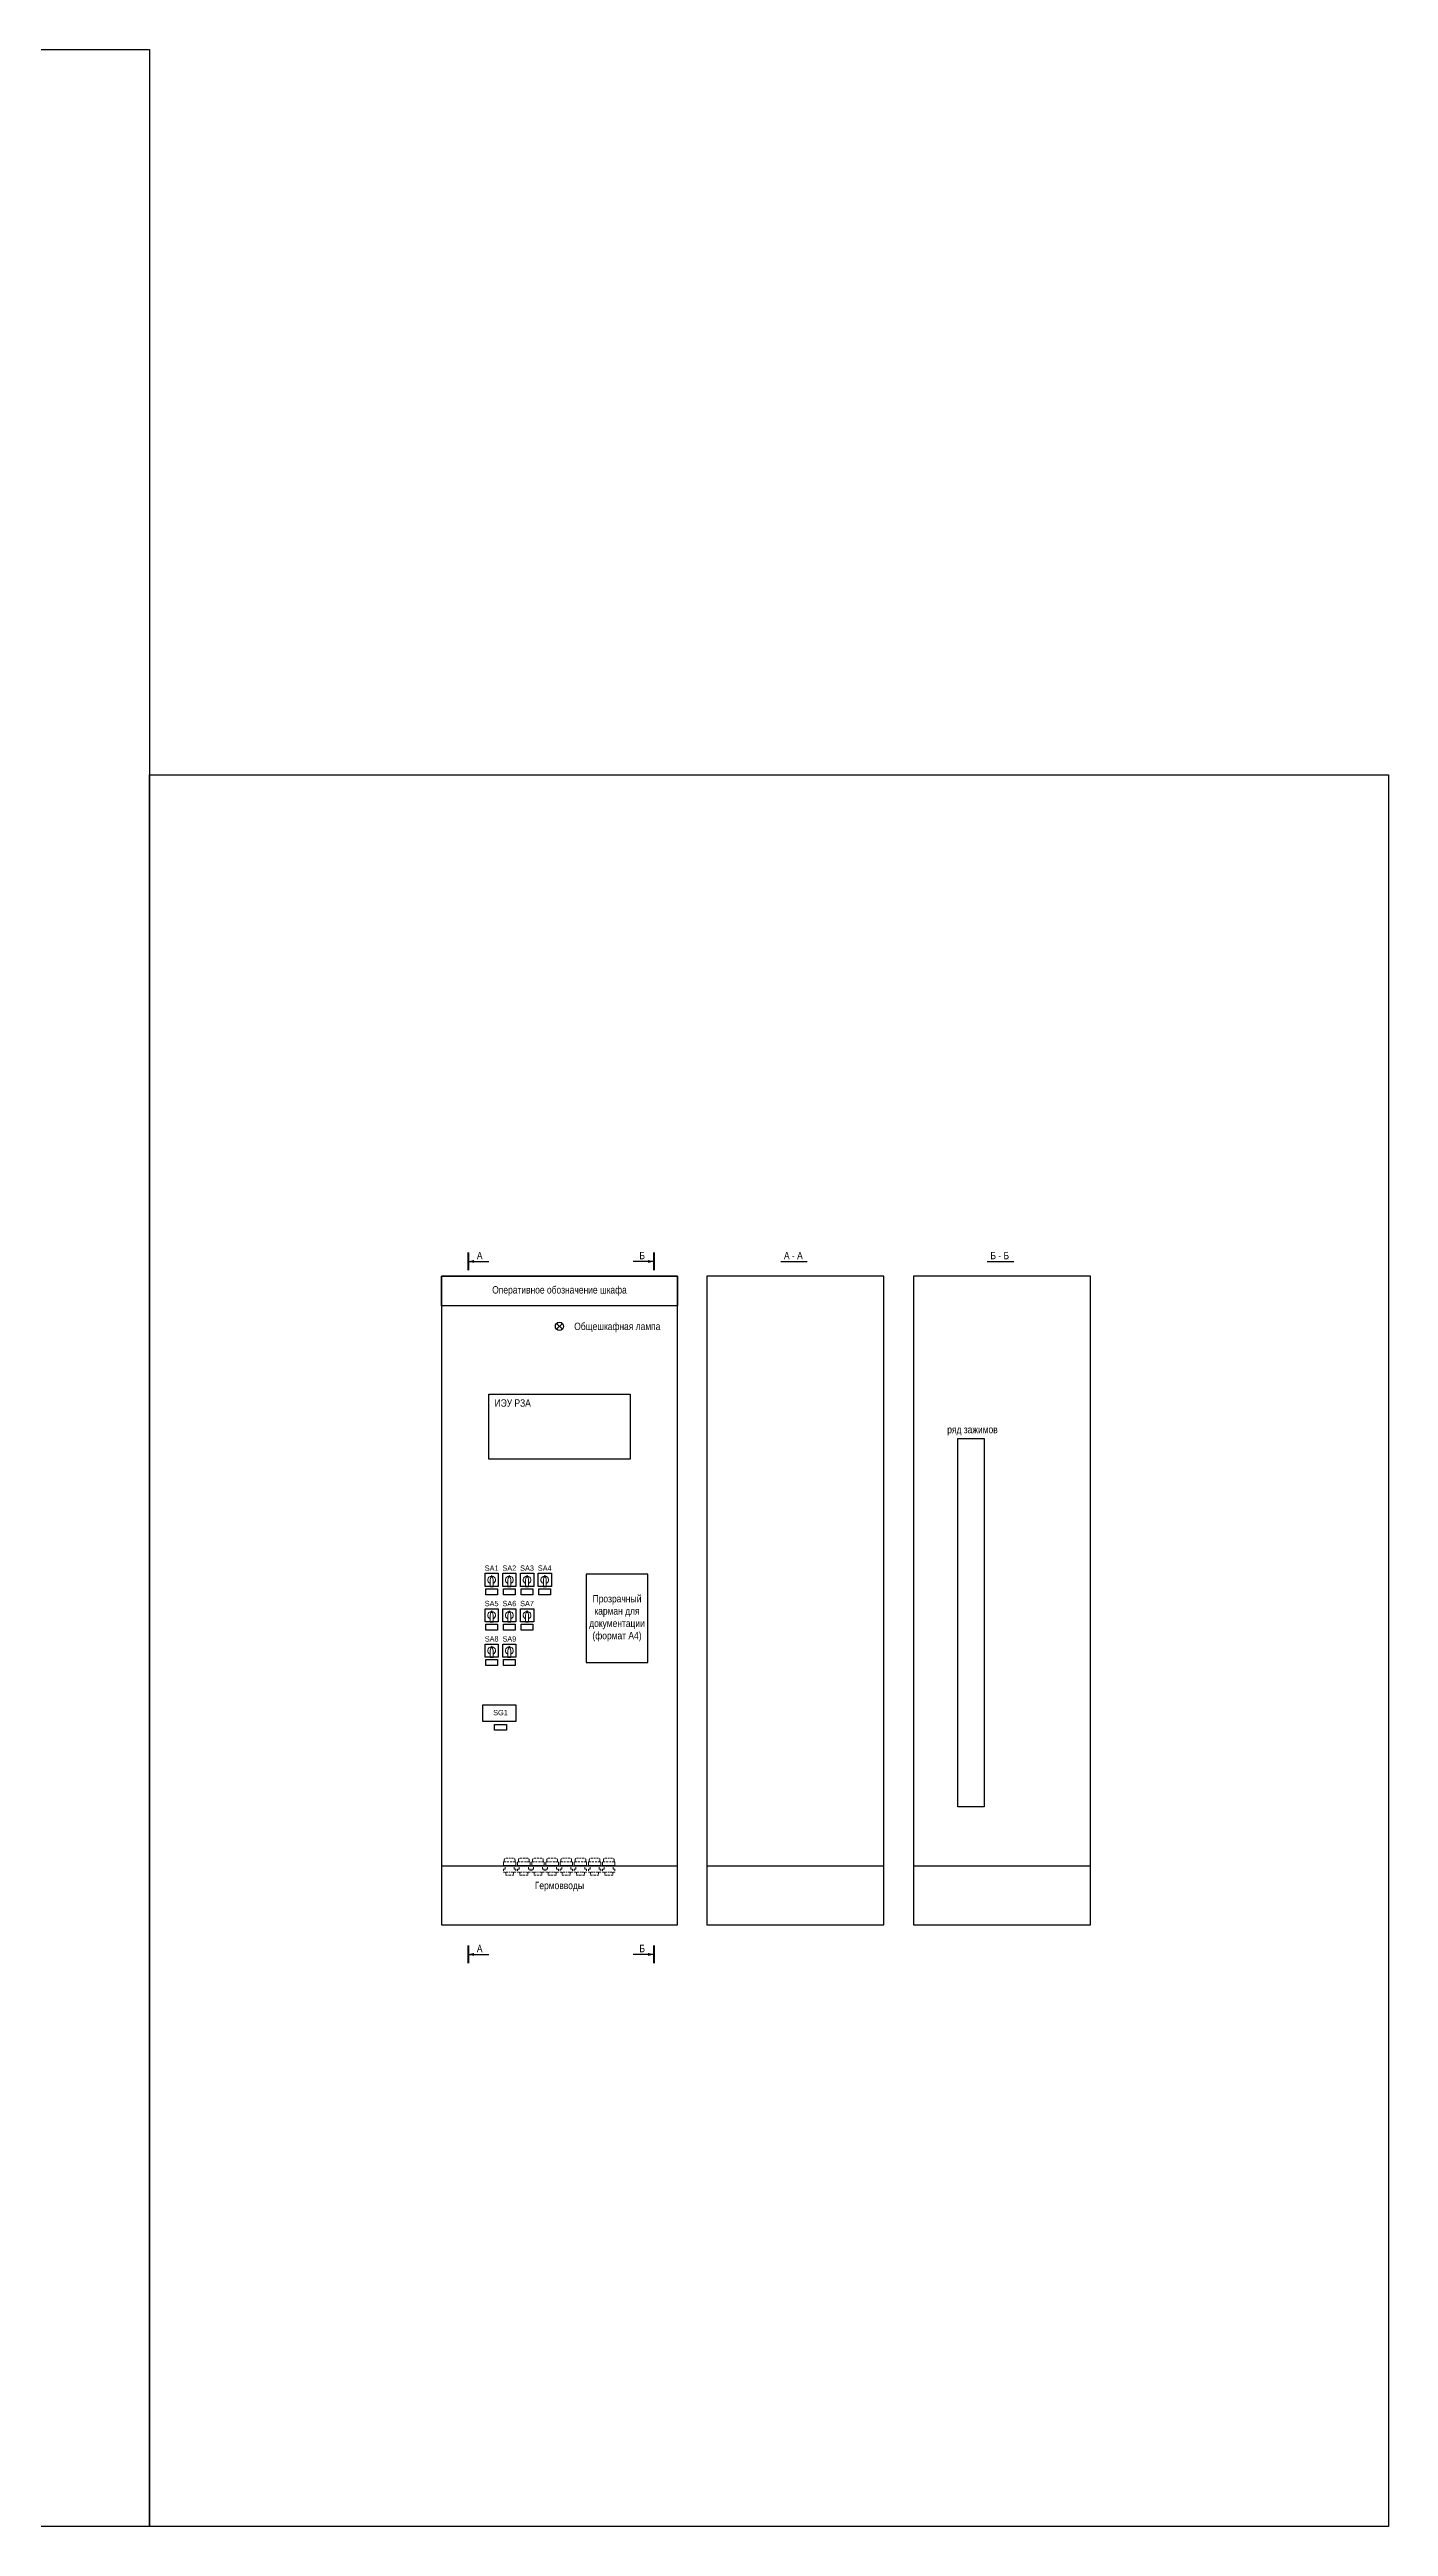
# Model space of a CAD drawing. Header units: millimetres. Extents: x 39198 to 51235, y 3901 to 12197.
# Drawn here: x 41140 to 41594, y 9979 to 10819 of the extents above; entities that cross this region are included whole.
import ezdxf
from ezdxf.enums import TextEntityAlignment as Align

# ---------------------------------------------------------------- set-up
doc = ezdxf.new("R2010")
doc.units = ezdxf.units.MM
doc.linetypes.add('Standard', pattern=[0])
doc.linetypes.add('штриховая2', pattern=[9.525, 6.35, -3.175])
doc.layers.add('Free_graphics', color=56, linetype='Continuous')
doc.layers.add('Основная', color=7, linetype='Continuous', lineweight=30)
doc.layers.add('Толстая', color=7, linetype='Continuous', lineweight=53)
doc.styles.add('Narrow', font='ARIALN.TTF')

# ---------------------------------------------------------------- blocks, each defined once
blk = doc.blocks.new('Переключатель')
at = {"ltscale": 0.35}
blk.add_line((-0.46875, -2.25), (0.46875, -2.25), dxfattribs=at)
blk.add_lwpolyline([(-2.25, 2.25), (2.25, 2.25), (2.25, -2.25), (-2.25, -2.25)], close=True, dxfattribs=at)
at = {"layer": 'Free_graphics', "color": 0, "linetype": 'Standard', "lineweight": 9}
for p, q in [((-0.46875, 0), (-0.328125, 0.9375)), ((-0.46875, -2.25), (-0.46875, 0)), ((-0.328125, 0.9375), (0, 1.5)), ((-0.328125, 0.9375), (0.328125, 0.9375)), ((0.328125, 0.9375), (0, 1.5)), ((0.46875, 0), (0.328125, 0.9375)), ((0.46875, -2.25), (0.46875, 0))]:
    blk.add_line(p, q, dxfattribs=at)
for radius, start, end in [(1.317188, 95, 249), (1.314375, 291, 85)]:
    blk.add_arc((0, 0), radius, start, end, dxfattribs=at)

msp = doc.modelspace()

# ---------------------------------------------------------------- linework, layer by layer
at = {"linetype": 'штриховая2', "lineweight": 13, "ltscale": 0.1}
for p, q in [((41293.99, 10204.25), (41293.99, 10203)), ((41293.99, 10203), (41293.99, 10204.25)), ((41293.99, 10201.94), (41293.99, 10200.89)), ((41293.99, 10201.94), (41294.56, 10201.94)), ((41293.99, 10200.89), (41296.1, 10200.89)), ((41294.28, 10204.92), (41294.28, 10204.44)), ((41294.28, 10204.44), (41296.1, 10204.44)), ((41294.56, 10201.94), (41294.56, 10203)), ((41294.76, 10200.89), (41294.76, 10199.83)), ((41294.76, 10199.83), (41296.1, 10199.83)), ((41294.85, 10205.59), (41296.1, 10205.59)), ((41297.35, 10205.59), (41296.1, 10205.59)), ((41297.92, 10204.44), (41296.1, 10204.44)), ((41298.21, 10200.89), (41296.1, 10200.89)), ((41297.44, 10199.83), (41296.1, 10199.83)), ((41297.44, 10200.89), (41297.44, 10199.83)), ((41297.64, 10201.94), (41297.64, 10203)), ((41298.21, 10201.94), (41297.64, 10201.94)), ((41297.92, 10204.92), (41297.92, 10204.44)), ((41298.21, 10204.25), (41298.21, 10203)), ((41298.21, 10203), (41298.21, 10204.25)), ((41298.21, 10201.94), (41298.21, 10200.89)), ((41298.79, 10201.94), (41298.79, 10200.89)), ((41298.79, 10201.94), (41299.36, 10201.94)), ((41298.79, 10200.89), (41300.9, 10200.89)), ((41299.08, 10204.92), (41299.08, 10204.44)), ((41299.08, 10204.44), (41300.9, 10204.44)), ((41299.36, 10201.94), (41299.36, 10203)), ((41299.56, 10200.89), (41299.56, 10199.83)), ((41299.56, 10199.83), (41300.9, 10199.83)), ((41299.65, 10205.59), (41300.9, 10205.59)), ((41302.15, 10205.59), (41300.9, 10205.59)), ((41302.72, 10204.44), (41300.9, 10204.44)), ((41303.01, 10200.89), (41300.9, 10200.89)), ((41302.24, 10199.83), (41300.9, 10199.83)), ((41302.24, 10200.89), (41302.24, 10199.83)), ((41302.44, 10201.94), (41302.44, 10203)), ((41303.01, 10201.94), (41302.44, 10201.94)), ((41302.72, 10204.92), (41302.72, 10204.44)), ((41303.01, 10204.25), (41303.01, 10203)), ((41303.01, 10203), (41303.01, 10204.25)), ((41303.01, 10201.94), (41303.01, 10200.89)), ((41303.59, 10204.25), (41303.59, 10203)), ((41303.59, 10203), (41303.59, 10204.25)), ((41303.59, 10201.94), (41303.59, 10200.89)), ((41303.59, 10201.94), (41304.16, 10201.94)), ((41303.59, 10200.89), (41305.7, 10200.89)), ((41303.88, 10204.92), (41303.88, 10204.44)), ((41303.88, 10204.44), (41305.7, 10204.44)), ((41304.16, 10201.94), (41304.16, 10203)), ((41304.36, 10200.89), (41304.36, 10199.83)), ((41304.36, 10199.83), (41305.7, 10199.83)), ((41304.45, 10205.59), (41305.7, 10205.59)), ((41306.95, 10205.59), (41305.7, 10205.59)), ((41307.52, 10204.44), (41305.7, 10204.44)), ((41307.81, 10200.89), (41305.7, 10200.89)), ((41307.04, 10199.83), (41305.7, 10199.83)), ((41307.04, 10200.89), (41307.04, 10199.83)), ((41307.24, 10201.94), (41307.24, 10203)), ((41307.81, 10201.94), (41307.24, 10201.94)), ((41307.52, 10204.92), (41307.52, 10204.44)), ((41307.81, 10204.25), (41307.81, 10203)), ((41307.81, 10203), (41307.81, 10204.25)), ((41307.81, 10201.94), (41307.81, 10200.89)), ((41308.39, 10204.25), (41308.39, 10203)), ((41308.39, 10203), (41308.39, 10204.25)), ((41308.39, 10201.94), (41308.39, 10200.89)), ((41308.39, 10201.94), (41308.96, 10201.94)), ((41308.39, 10200.89), (41310.5, 10200.89)), ((41308.68, 10204.92), (41308.68, 10204.44)), ((41308.68, 10204.44), (41310.5, 10204.44)), ((41308.96, 10201.94), (41308.96, 10203)), ((41309.16, 10200.89), (41309.16, 10199.83)), ((41309.16, 10199.83), (41310.5, 10199.83)), ((41309.25, 10205.59), (41310.5, 10205.59)), ((41311.75, 10205.59), (41310.5, 10205.59)), ((41312.32, 10204.44), (41310.5, 10204.44)), ((41312.61, 10200.89), (41310.5, 10200.89)), ((41311.84, 10199.83), (41310.5, 10199.83)), ((41311.84, 10200.89), (41311.84, 10199.83)), ((41312.04, 10201.94), (41312.04, 10203)), ((41312.61, 10201.94), (41312.04, 10201.94)), ((41312.32, 10204.92), (41312.32, 10204.44)), ((41312.61, 10204.25), (41312.61, 10203)), ((41312.61, 10203), (41312.61, 10204.25)), ((41312.61, 10201.94), (41312.61, 10200.89)), ((41313.19, 10204.25), (41313.19, 10203)), ((41313.19, 10203), (41313.19, 10204.25)), ((41313.19, 10204.25), (41313.19, 10203)), ((41313.19, 10203), (41313.19, 10204.25)), ((41313.19, 10201.94), (41313.19, 10200.89)), ((41313.19, 10201.94), (41313.76, 10201.94)), ((41313.19, 10201.94), (41313.19, 10200.89)), ((41313.19, 10200.89), (41315.3, 10200.89)), ((41313.48, 10204.92), (41313.48, 10204.44)), ((41313.48, 10204.44), (41315.3, 10204.44)), ((41313.76, 10201.94), (41313.76, 10203)), ((41313.96, 10200.89), (41313.96, 10199.83)), ((41313.96, 10199.83), (41315.3, 10199.83)), ((41314.05, 10205.59), (41315.3, 10205.59)), ((41316.55, 10205.59), (41315.3, 10205.59)), ((41317.12, 10204.44), (41315.3, 10204.44)), ((41317.41, 10200.89), (41315.3, 10200.89)), ((41316.64, 10199.83), (41315.3, 10199.83)), ((41316.64, 10200.89), (41316.64, 10199.83)), ((41316.84, 10201.94), (41316.84, 10203)), ((41317.41, 10201.94), (41316.84, 10201.94)), ((41317.12, 10204.92), (41317.12, 10204.44)), ((41317.41, 10204.25), (41317.41, 10203)), ((41317.41, 10203), (41317.41, 10204.25)), ((41317.41, 10201.94), (41317.41, 10200.89)), ((41317.99, 10204.25), (41317.99, 10203)), ((41317.99, 10203), (41317.99, 10204.25)), ((41317.99, 10201.94), (41317.99, 10200.89)), ((41317.99, 10201.94), (41318.56, 10201.94)), ((41317.99, 10200.89), (41320.1, 10200.89)), ((41318.28, 10204.92), (41318.28, 10204.44)), ((41318.28, 10204.44), (41320.1, 10204.44)), ((41318.56, 10201.94), (41318.56, 10203)), ((41318.76, 10200.89), (41318.76, 10199.83)), ((41318.76, 10199.83), (41320.1, 10199.83)), ((41318.85, 10205.59), (41320.1, 10205.59)), ((41321.35, 10205.59), (41320.1, 10205.59)), ((41321.92, 10204.44), (41320.1, 10204.44)), ((41322.21, 10200.89), (41320.1, 10200.89)), ((41321.44, 10199.83), (41320.1, 10199.83)), ((41321.44, 10200.89), (41321.44, 10199.83)), ((41321.64, 10201.94), (41321.64, 10203)), ((41322.21, 10201.94), (41321.64, 10201.94)), ((41321.92, 10204.92), (41321.92, 10204.44)), ((41322.21, 10204.25), (41322.21, 10203)), ((41322.21, 10203), (41322.21, 10204.25)), ((41322.21, 10201.94), (41322.21, 10200.89)), ((41322.79, 10204.25), (41322.79, 10203)), ((41322.79, 10203), (41322.79, 10204.25)), ((41322.79, 10201.94), (41322.79, 10200.89)), ((41322.79, 10201.94), (41323.36, 10201.94)), ((41322.79, 10200.89), (41324.9, 10200.89)), ((41323.08, 10204.92), (41323.08, 10204.44)), ((41323.08, 10204.44), (41324.9, 10204.44)), ((41323.36, 10201.94), (41323.36, 10203)), ((41323.56, 10200.89), (41323.56, 10199.83)), ((41323.56, 10199.83), (41324.9, 10199.83)), ((41323.65, 10205.59), (41324.9, 10205.59)), ((41326.15, 10205.59), (41324.9, 10205.59)), ((41326.72, 10204.44), (41324.9, 10204.44)), ((41327.01, 10200.89), (41324.9, 10200.89)), ((41326.24, 10199.83), (41324.9, 10199.83)), ((41326.24, 10200.89), (41326.24, 10199.83)), ((41326.44, 10201.94), (41326.44, 10203)), ((41327.01, 10201.94), (41326.44, 10201.94)), ((41326.72, 10204.92), (41326.72, 10204.44)), ((41327.01, 10204.25), (41327.01, 10203)), ((41327.01, 10203), (41327.01, 10204.25)), ((41327.01, 10201.94), (41327.01, 10200.89)), ((41327.59, 10204.25), (41327.59, 10203)), ((41327.59, 10203), (41327.59, 10204.25)), ((41327.59, 10201.94), (41327.59, 10200.89)), ((41327.59, 10201.94), (41328.16, 10201.94)), ((41327.59, 10200.89), (41329.7, 10200.89)), ((41327.88, 10204.92), (41327.88, 10204.44)), ((41327.88, 10204.44), (41329.7, 10204.44)), ((41328.16, 10201.94), (41328.16, 10203)), ((41328.36, 10200.89), (41328.36, 10199.83)), ((41328.36, 10199.83), (41329.7, 10199.83)), ((41328.45, 10205.59), (41329.7, 10205.59)), ((41330.95, 10205.59), (41329.7, 10205.59)), ((41331.52, 10204.44), (41329.7, 10204.44)), ((41331.81, 10200.89), (41329.7, 10200.89)), ((41331.04, 10199.83), (41329.7, 10199.83)), ((41331.04, 10200.89), (41331.04, 10199.83)), ((41331.24, 10201.94), (41331.24, 10203)), ((41331.81, 10201.94), (41331.24, 10201.94)), ((41331.52, 10204.92), (41331.52, 10204.44)), ((41331.81, 10204.25), (41331.81, 10203)), ((41331.81, 10203), (41331.81, 10204.25)), ((41331.81, 10201.94), (41331.81, 10200.89))]:
    msp.add_line(p, q, dxfattribs=at)
at = {"color": 1}
msp.add_lwpolyline([(41174, 9979), (40580, 9979), (40580, 10819), (41174, 10819)], close=True, dxfattribs=at)
at = {"color": 5}
msp.add_lwpolyline([(41594, 10573), (41594, 9979), (41174, 9979), (41174, 10573)], close=True, dxfattribs=at)
at = {"linetype": 'штриховая2', "lineweight": 13, "ltscale": 0.1}
for points in [[(41293.99, 10204.25), (41294.02, 10204.3), (41294.09, 10204.36), (41294.14, 10204.4), (41294.19, 10204.42), (41294.25, 10204.43), (41294.28, 10204.44)], [(41294.28, 10204.92), (41294.29, 10205.1), (41294.32, 10205.23), (41294.38, 10205.36), (41294.47, 10205.47), (41294.58, 10205.54), (41294.72, 10205.59), (41294.95, 10205.59)], [(41297.92, 10204.92), (41297.91, 10205.1), (41297.88, 10205.23), (41297.82, 10205.36), (41297.74, 10205.47), (41297.63, 10205.54), (41297.48, 10205.59), (41297.25, 10205.59)], [(41298.21, 10204.25), (41298.18, 10204.3), (41298.11, 10204.36), (41298.06, 10204.4), (41298.01, 10204.42), (41297.95, 10204.43), (41297.92, 10204.44)], [(41298.79, 10204.25), (41298.82, 10204.3), (41298.89, 10204.36), (41298.94, 10204.4), (41298.99, 10204.42), (41299.05, 10204.43), (41299.08, 10204.44)], [(41299.08, 10204.92), (41299.09, 10205.1), (41299.12, 10205.23), (41299.18, 10205.36), (41299.27, 10205.47), (41299.38, 10205.54), (41299.52, 10205.59), (41299.75, 10205.59)], [(41302.72, 10204.92), (41302.71, 10205.1), (41302.68, 10205.23), (41302.62, 10205.36), (41302.54, 10205.47), (41302.43, 10205.54), (41302.28, 10205.59), (41302.05, 10205.59)], [(41303.01, 10204.25), (41302.98, 10204.3), (41302.91, 10204.36), (41302.86, 10204.4), (41302.81, 10204.42), (41302.75, 10204.43), (41302.72, 10204.44)], [(41303.59, 10204.25), (41303.62, 10204.3), (41303.69, 10204.36), (41303.74, 10204.4), (41303.79, 10204.42), (41303.85, 10204.43), (41303.88, 10204.44)], [(41303.88, 10204.92), (41303.89, 10205.1), (41303.92, 10205.23), (41303.98, 10205.36), (41304.07, 10205.47), (41304.18, 10205.54), (41304.32, 10205.59), (41304.55, 10205.59)], [(41307.52, 10204.92), (41307.51, 10205.1), (41307.48, 10205.23), (41307.42, 10205.36), (41307.34, 10205.47), (41307.23, 10205.54), (41307.08, 10205.59), (41306.85, 10205.59)], [(41307.81, 10204.25), (41307.78, 10204.3), (41307.71, 10204.36), (41307.66, 10204.4), (41307.61, 10204.42), (41307.55, 10204.43), (41307.52, 10204.44)], [(41308.39, 10204.25), (41308.42, 10204.3), (41308.49, 10204.36), (41308.54, 10204.4), (41308.59, 10204.42), (41308.65, 10204.43), (41308.68, 10204.44)], [(41308.68, 10204.92), (41308.69, 10205.1), (41308.72, 10205.23), (41308.78, 10205.36), (41308.87, 10205.47), (41308.98, 10205.54), (41309.12, 10205.59), (41309.35, 10205.59)], [(41312.32, 10204.92), (41312.31, 10205.1), (41312.28, 10205.23), (41312.22, 10205.36), (41312.14, 10205.47), (41312.03, 10205.54), (41311.88, 10205.59), (41311.65, 10205.59)], [(41312.61, 10204.25), (41312.58, 10204.3), (41312.51, 10204.36), (41312.46, 10204.4), (41312.41, 10204.42), (41312.35, 10204.43), (41312.32, 10204.44)], [(41313.19, 10204.25), (41313.22, 10204.3), (41313.29, 10204.36), (41313.34, 10204.4), (41313.39, 10204.42), (41313.45, 10204.43), (41313.48, 10204.44)], [(41313.48, 10204.92), (41313.49, 10205.1), (41313.52, 10205.23), (41313.58, 10205.36), (41313.67, 10205.47), (41313.78, 10205.54), (41313.92, 10205.59), (41314.15, 10205.59)], [(41317.12, 10204.92), (41317.11, 10205.1), (41317.08, 10205.23), (41317.02, 10205.36), (41316.94, 10205.47), (41316.83, 10205.54), (41316.68, 10205.59), (41316.45, 10205.59)], [(41317.41, 10204.25), (41317.38, 10204.3), (41317.31, 10204.36), (41317.26, 10204.4), (41317.21, 10204.42), (41317.15, 10204.43), (41317.12, 10204.44)], [(41317.99, 10204.25), (41318.02, 10204.3), (41318.09, 10204.36), (41318.14, 10204.4), (41318.19, 10204.42), (41318.25, 10204.43), (41318.28, 10204.44)], [(41318.28, 10204.92), (41318.29, 10205.1), (41318.32, 10205.23), (41318.38, 10205.36), (41318.47, 10205.47), (41318.58, 10205.54), (41318.72, 10205.59), (41318.95, 10205.59)], [(41321.92, 10204.92), (41321.91, 10205.1), (41321.88, 10205.23), (41321.82, 10205.36), (41321.74, 10205.47), (41321.63, 10205.54), (41321.48, 10205.59), (41321.25, 10205.59)], [(41322.21, 10204.25), (41322.18, 10204.3), (41322.11, 10204.36), (41322.06, 10204.4), (41322.01, 10204.42), (41321.95, 10204.43), (41321.92, 10204.44)], [(41322.79, 10204.25), (41322.82, 10204.3), (41322.89, 10204.36), (41322.94, 10204.4), (41322.99, 10204.42), (41323.05, 10204.43), (41323.08, 10204.44)], [(41323.08, 10204.92), (41323.09, 10205.1), (41323.12, 10205.23), (41323.18, 10205.36), (41323.27, 10205.47), (41323.38, 10205.54), (41323.52, 10205.59), (41323.75, 10205.59)], [(41326.72, 10204.92), (41326.71, 10205.1), (41326.68, 10205.23), (41326.62, 10205.36), (41326.54, 10205.47), (41326.43, 10205.54), (41326.28, 10205.59), (41326.05, 10205.59)], [(41327.01, 10204.25), (41326.98, 10204.3), (41326.91, 10204.36), (41326.86, 10204.4), (41326.81, 10204.42), (41326.75, 10204.43), (41326.72, 10204.44)], [(41327.59, 10204.25), (41327.62, 10204.3), (41327.69, 10204.36), (41327.74, 10204.4), (41327.79, 10204.42), (41327.85, 10204.43), (41327.88, 10204.44)], [(41327.88, 10204.92), (41327.89, 10205.1), (41327.92, 10205.23), (41327.98, 10205.36), (41328.07, 10205.47), (41328.18, 10205.54), (41328.32, 10205.59), (41328.55, 10205.59)], [(41331.52, 10204.92), (41331.51, 10205.1), (41331.48, 10205.23), (41331.42, 10205.36), (41331.34, 10205.47), (41331.23, 10205.54), (41331.08, 10205.59), (41330.85, 10205.59)], [(41331.81, 10204.25), (41331.78, 10204.3), (41331.71, 10204.36), (41331.66, 10204.4), (41331.61, 10204.42), (41331.55, 10204.43), (41331.52, 10204.44)]]:
    msp.add_spline(points, degree=3, dxfattribs=at)
at = {"layer": 'Основная', "ltscale": 100}
msp.add_line((41273, 10203), (41353, 10203), dxfattribs=at)
at = {"layer": 'Основная', "linetype": 'штриховая2', "lineweight": 13, "ltscale": 1000}
for p, q in [((41293.99, 10203.19), (41296.1, 10203.19)), ((41293.99, 10203), (41296.1, 10203)), ((41294.56, 10203), (41293.99, 10203)), ((41298.21, 10203.19), (41296.1, 10203.19)), ((41298.21, 10203), (41296.1, 10203)), ((41297.64, 10203), (41298.21, 10203)), ((41298.79, 10204.25), (41298.79, 10203)), ((41298.79, 10203), (41298.79, 10204.25)), ((41298.79, 10203.19), (41300.9, 10203.19)), ((41298.79, 10203), (41300.9, 10203)), ((41299.36, 10203), (41298.79, 10203)), ((41303.01, 10203.19), (41300.9, 10203.19)), ((41303.01, 10203), (41300.9, 10203)), ((41302.44, 10203), (41303.01, 10203)), ((41303.59, 10203.19), (41305.7, 10203.19)), ((41303.59, 10203), (41305.7, 10203)), ((41304.16, 10203), (41303.59, 10203)), ((41307.81, 10203.19), (41305.7, 10203.19)), ((41307.81, 10203), (41305.7, 10203)), ((41307.24, 10203), (41307.81, 10203)), ((41308.39, 10203.19), (41310.5, 10203.19)), ((41308.39, 10203), (41310.5, 10203)), ((41308.96, 10203), (41308.39, 10203)), ((41312.61, 10203.19), (41310.5, 10203.19)), ((41312.61, 10203), (41310.5, 10203)), ((41312.04, 10203), (41312.61, 10203)), ((41313.19, 10203.19), (41315.3, 10203.19)), ((41313.19, 10203), (41315.3, 10203)), ((41313.76, 10203), (41313.19, 10203)), ((41317.41, 10203.19), (41315.3, 10203.19)), ((41317.41, 10203), (41315.3, 10203)), ((41316.84, 10203), (41317.41, 10203)), ((41317.99, 10203.19), (41320.1, 10203.19)), ((41317.99, 10203), (41320.1, 10203)), ((41318.56, 10203), (41317.99, 10203)), ((41322.21, 10203.19), (41320.1, 10203.19)), ((41322.21, 10203), (41320.1, 10203)), ((41321.64, 10203), (41322.21, 10203)), ((41322.79, 10203.19), (41324.9, 10203.19)), ((41322.79, 10203), (41324.9, 10203)), ((41323.36, 10203), (41322.79, 10203)), ((41327.01, 10203.19), (41324.9, 10203.19)), ((41327.01, 10203), (41324.9, 10203)), ((41326.44, 10203), (41327.01, 10203)), ((41327.59, 10203.19), (41329.7, 10203.19)), ((41327.59, 10203), (41329.7, 10203)), ((41328.16, 10203), (41327.59, 10203)), ((41331.81, 10203.19), (41329.7, 10203.19)), ((41331.81, 10203), (41329.7, 10203)), ((41331.24, 10203), (41331.81, 10203))]:
    msp.add_line(p, q, dxfattribs=at)
at = {"layer": 'Основная', "ltscale": 100}
for points in [[(41282, 10408, 0, 1, 0), (41284, 10408, 0, 0, 0)], [(41345, 10408, 0, 1, 0), (41343, 10408, 0, 0, 0)], [(41282, 10173, 0, 1, 0), (41284, 10173, 0, 0, 0)], [(41345, 10173, 0, 1, 0), (41343, 10173, 0, 0, 0)]]:
    msp.add_lwpolyline(points, format="xyseb", dxfattribs=at)
for points in [[(41282, 10408), (41289, 10408)], [(41345, 10408), (41338, 10408)], [(41388, 10408), (41397, 10408)], [(41458, 10408), (41467, 10408)], [(41312, 10387), (41314, 10385)], [(41312, 10385), (41314, 10387)], [(41363, 10203), (41423, 10203)], [(41433, 10203), (41493, 10203)], [(41282, 10173), (41289, 10173)], [(41345, 10173), (41338, 10173)]]:
    msp.add_lwpolyline(points, dxfattribs=at)
at = {"layer": 'Основная'}
for points in [[(41273, 10183), (41353, 10183), (41353, 10403), (41273, 10403)], [(41423, 10403), (41363, 10403), (41363, 10183), (41423, 10183)], [(41493, 10403), (41433, 10403), (41433, 10183), (41493, 10183)], [(41289, 10363), (41337, 10363), (41337, 10341), (41289, 10341)], [(41448, 10348), (41457, 10348), (41457, 10223), (41448, 10223)], [(41322, 10272), (41343, 10272), (41343, 10302), (41322, 10302)], [(41288, 10297), (41292, 10297), (41292, 10295), (41288, 10295)], [(41294, 10297), (41298, 10297), (41298, 10295), (41294, 10295)], [(41300, 10297), (41304, 10297), (41304, 10295), (41300, 10295)], [(41306, 10297), (41310, 10297), (41310, 10295), (41306, 10295)], [(41288, 10285), (41292, 10285), (41292, 10283), (41288, 10283)], [(41294, 10285), (41298, 10285), (41298, 10283), (41294, 10283)], [(41300, 10285), (41304, 10285), (41304, 10283), (41300, 10283)], [(41288, 10273), (41292, 10273), (41292, 10271), (41288, 10271)], [(41294, 10273), (41298, 10273), (41298, 10271), (41294, 10271)], [(41291, 10251), (41295, 10251), (41295, 10249), (41291, 10249)]]:
    msp.add_lwpolyline(points, close=True, dxfattribs=at)
at = {"layer": 'Основная', "ltscale": 100}
msp.add_lwpolyline([(41273, 10403), (41353, 10403), (41353, 10393), (41273, 10393)], close=True, dxfattribs=at)
at = {"layer": 'Основная', "ltscale": 0.35}
msp.add_lwpolyline([(41287, 10257.6), (41298.2, 10257.6), (41298.2, 10252), (41287, 10252)], close=True, dxfattribs=at)
msp.add_circle((41313, 10386), 1.41, dxfattribs=at)
at = {"layer": 'Толстая', "ltscale": 100}
for points in [[(41282, 10411), (41282, 10405)], [(41345, 10411), (41345, 10405)], [(41282, 10176), (41282, 10170)], [(41345, 10176), (41345, 10170)]]:
    msp.add_lwpolyline(points, dxfattribs=at)

# ---------------------------------------------------------------- block references
at = {"layer": 'Основная', "ltscale": 0.35}
for p in [(41290, 10300), (41296, 10300), (41302, 10300), (41308, 10300), (41290, 10288), (41296, 10288), (41302, 10288), (41290, 10276), (41296, 10276)]:
    msp.add_blockref('Переключатель', p, dxfattribs=at)

# ---------------------------------------------------------------- texts
at = {"layer": 'Основная', "style": 'Narrow'}
for s, p in [('А', (41285, 10410)), ('Б', (41340.09, 10410)), ('А - А', (41389.09, 10410)), ('Б - Б', (41459.09, 10410)), ('Общешкафная лампа', (41318, 10386)), ('ИЭУ РЗА', (41291, 10360)), ('ИЭУ РЗА', (41291, 10360)), ('А', (41285, 10175)), ('Б', (41340.09, 10175))]:
    msp.add_text(s, height=2.5, dxfattribs=at).set_placement(p, align=Align.MIDDLE_LEFT)
for s, height, p in [('ряд зажимов', 2.5, (41453, 10351)), ('SA1', 1.8, (41290, 10304)), ('SA2', 1.8, (41296, 10304)), ('SA3', 1.8, (41302, 10304)), ('SA4', 1.8, (41308, 10304)), ('SA5', 1.8, (41290, 10292)), ('SA6', 1.8, (41296, 10292)), ('SA7', 1.8, (41302, 10292)), ('SA8', 1.8, (41290, 10280)), ('SA9', 1.8, (41296, 10280)), ('SG1', 1.8, (41293, 10255))]:
    msp.add_text(s, height=height, dxfattribs=at).set_placement(p, align=Align.MIDDLE_CENTER)
at = {"layer": 'Основная', "char_height": 2.5, "attachment_point": 5, "style": 'Narrow'}
for s, insert, width in [('Оперативное обозначение шкафа', (41313, 10398), 80), ('Прозрачный карман для документации (формат А4)', (41332.5, 10287), 21), ('Гермовводы ', (41313, 10196), 58)]:
    msp.add_mtext(s, dxfattribs=dict(at, insert=insert, width=width))

doc.saveas('drawing.dxf')
